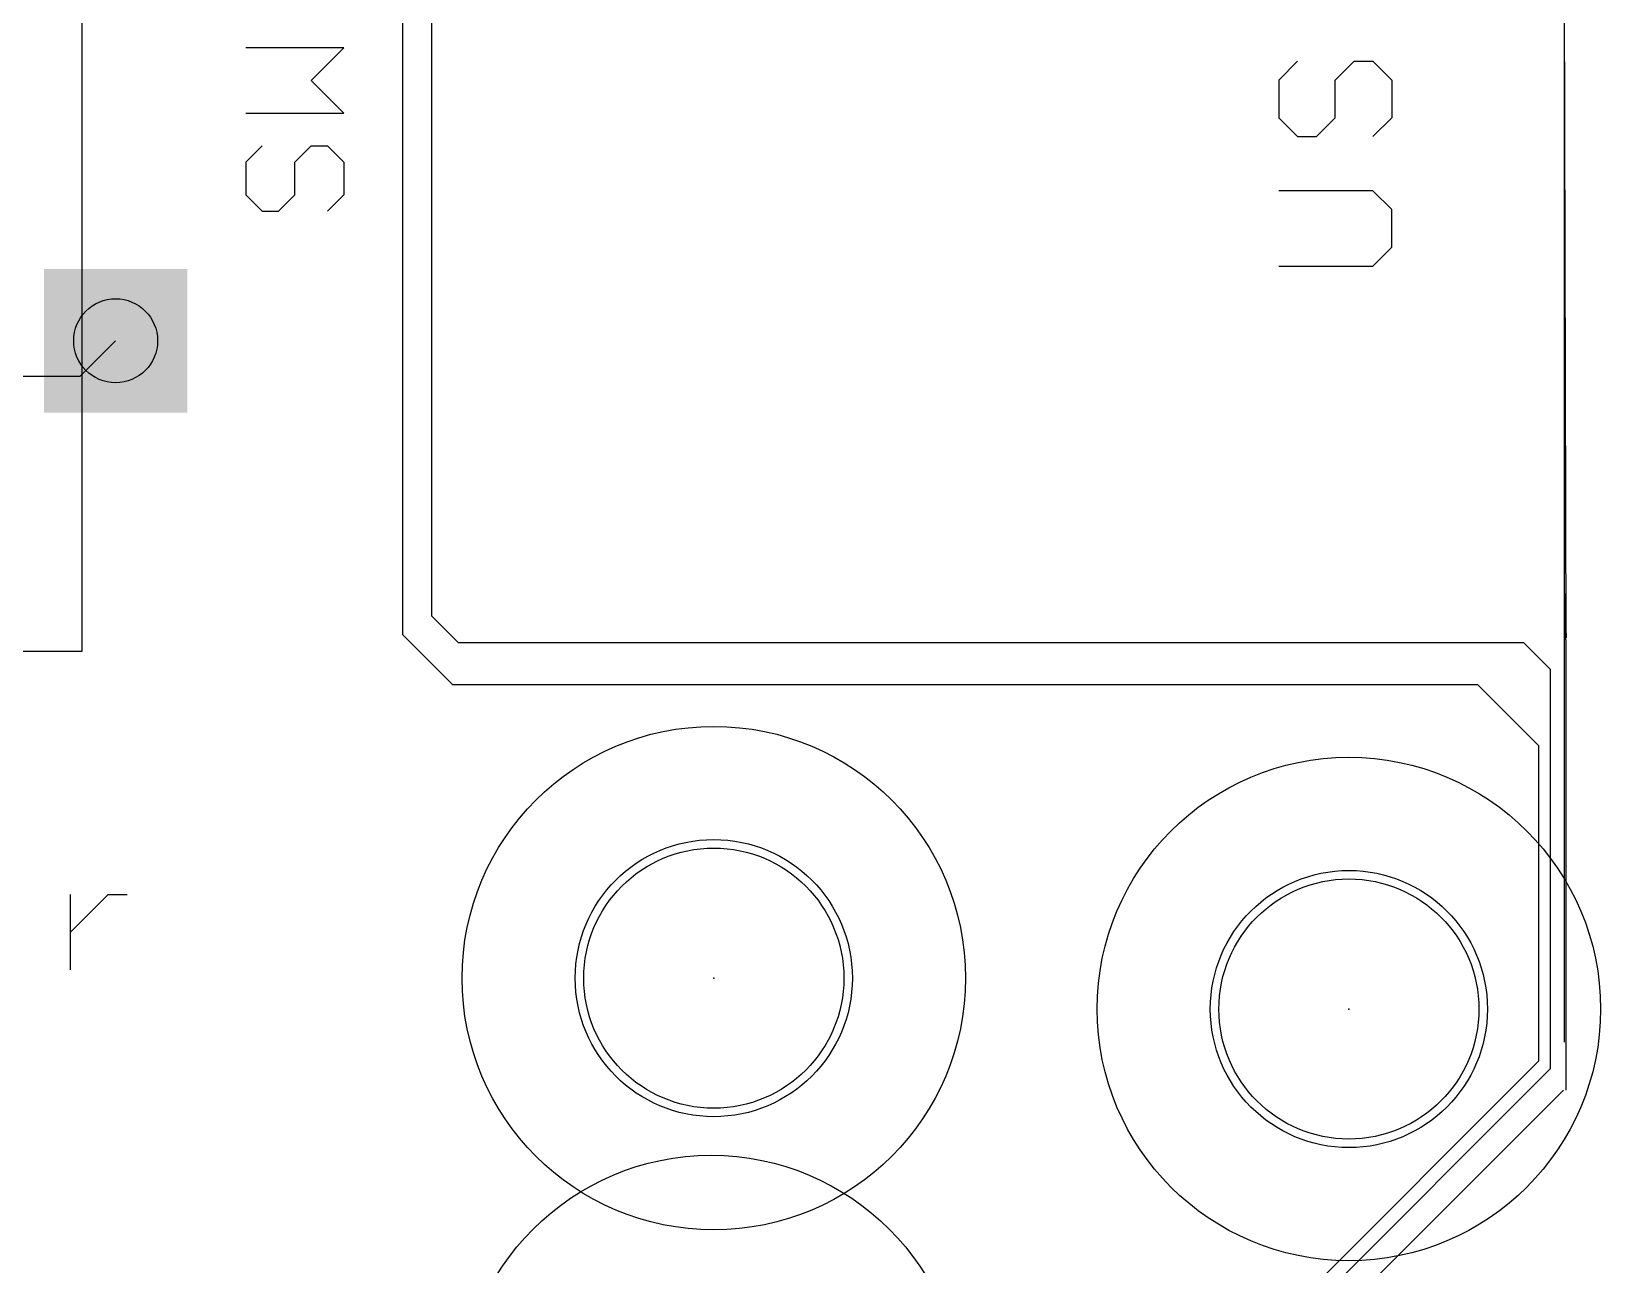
# Model space of a CAD drawing. Extents: x 103 to 286, y -140 to -65.
# Drawn here: x 267.33 to 286.03, y -123.94 to -109.24 of the extents above; entities that cross this region are included whole.
import ezdxf

# ---------------------------------------------------------------- set-up
doc = ezdxf.new("R2010")
doc.units = 0
for name, color, linetype in [('1', 82, 'CONTINUOUS'), ('16', 175, 'CONTINUOUS'), ('17', 2, 'CONTINUOUS'), ('20', 7, 'CONTINUOUS'), ('21', 253, 'CONTINUOUS'), ('23', 7, 'CONTINUOUS'), ('25', 253, 'CONTINUOUS'), ('29', 253, 'CONTINUOUS'), ('30', 253, 'CONTINUOUS'), ('39', 22, 'CONTINUOUS'), ('40', 175, 'CONTINUOUS'), ('44', 253, 'CONTINUOUS')]:
    doc.layers.add(name, color=color, linetype=linetype)

# ---------------------------------------------------------------- blocks, each defined once
blk = doc.blocks.new('SQUAREP')
blk.add_solid([(-0.5, -0.5), (0.5, -0.5), (-0.5, 0.5), (0.5, 0.5)])

msp = doc.modelspace()

# ---------------------------------------------------------------- linework, layer by layer
at = {"layer": '1'}
for p, q in [((271.7546, -103.4186), (271.7546, -116.4285)), ((271.7546, -116.4285), (272.349, -117.0229)), ((272.349, -117.0229), (284.5664, -117.0229)), ((284.5664, -117.0229), (285.2928, -117.7493)), ((285.2928, -117.7493), (285.2928, -121.5136)), ((285.2928, -121.5136), (267.6601, -139.1463))]:
    msp.add_line(p, q, dxfattribs=at)
at = {"layer": '16'}
for p, q in [((272.0975, -103.505), (272.0975, -116.205)), ((267.9133, -113.3475), (268.3342, -112.9265)), ((257.175, -113.3475), (267.9133, -113.3475)), ((272.0975, -116.205), (272.415, -116.5225)), ((272.415, -116.5225), (285.115, -116.5225)), ((285.115, -116.5225), (285.4325, -116.84)), ((285.4325, -116.84), (285.4325, -121.6025)), ((285.4325, -121.6025), (267.97, -139.065))]:
    msp.add_line(p, q, dxfattribs=at)
at = {"layer": '20'}
for p, q in [((285.5976, -65.659), (285.5976, -121.285)), ((285.623, -116.4666), (285.59, -103.4999)), ((285.6014, -115.9383), (285.623, -116.4666)), ((285.623, -116.5543), (285.6014, -115.9383)), ((285.623, -121.8565), (285.623, -116.5543)), ((285.5913, -121.8565), (267.843, -139.6047))]:
    msp.add_line(p, q, dxfattribs=at)
for centre in [(275.463, -120.523), (283.0322, -120.8913)]:
    msp.add_circle(centre, 1.55, dxfattribs=at)
at = {"layer": '21'}
for p, q in [((267.9343, -116.6265), (267.9343, -104.2265)), ((282.42, -109.595), (282.1954, -109.8196)), ((282.8691, -109.8196), (283.0936, -109.595)), ((283.0936, -109.595), (283.3182, -109.595)), ((283.3182, -109.595), (283.5427, -109.8196)), ((282.1954, -109.8196), (282.1954, -110.2687)), ((282.8691, -110.2687), (282.8691, -109.8196)), ((283.5427, -109.8196), (283.5427, -110.2687)), ((282.1954, -110.2687), (282.42, -110.4933)), ((282.6445, -110.4933), (282.8691, -110.2687)), ((283.5427, -110.2687), (283.3182, -110.4933)), ((282.42, -110.4933), (282.6445, -110.4933)), ((283.3182, -111.1386), (282.1954, -111.1386)), ((283.5427, -111.3632), (283.3182, -111.1386)), ((283.5427, -111.8123), (283.5427, -111.3632)), ((283.3182, -112.0369), (283.5427, -111.8123)), ((282.1954, -112.0369), (283.3182, -112.0369)), ((254.7343, -116.6265), (267.9343, -116.6265)), ((267.797, -120.4239), (267.797, -119.5257)), ((267.797, -119.9748), (268.2461, -119.5257)), ((268.2461, -119.5257), (268.4707, -119.5257))]:
    msp.add_line(p, q, dxfattribs=at)
at = {"layer": '23'}
for p in [(275.463, -120.523), (283.0322, -120.8913)]:
    msp.add_point(p, dxfattribs=at)
at = {"layer": '25'}
for p, q in [((271.0534, -109.4349), (269.8841, -109.4349)), ((270.6637, -109.8247), (271.0534, -109.4349)), ((271.0534, -110.2145), (270.6637, -109.8247)), ((269.8841, -110.2145), (271.0534, -110.2145)), ((270.079, -110.6043), (269.8841, -110.7992)), ((270.4688, -110.7992), (270.6637, -110.6043)), ((270.6637, -110.6043), (270.8586, -110.6043)), ((270.8586, -110.6043), (271.0534, -110.7992)), ((269.8841, -110.7992), (269.8841, -111.189)), ((270.4688, -111.189), (270.4688, -110.7992)), ((271.0534, -110.7992), (271.0534, -111.189)), ((269.8841, -111.189), (270.079, -111.3839)), ((270.2739, -111.3839), (270.4688, -111.189)), ((271.0534, -111.189), (270.8586, -111.3839)), ((270.079, -111.3839), (270.2739, -111.3839))]:
    msp.add_line(p, q, dxfattribs=at)
at = {"layer": '29'}
for centre in [(275.463, -120.523), (283.0322, -120.8913)]:
    msp.add_circle(centre, 1.6516, dxfattribs=at)
at = {"layer": '30'}
for centre in [(275.463, -120.523), (283.0322, -120.8913)]:
    msp.add_circle(centre, 1.6516, dxfattribs=at)
at = {"layer": '39'}
for centre in [(275.463, -120.523), (283.0322, -120.8913), (275.4313, -125.6348)]:
    msp.add_circle(centre, 3, dxfattribs=at)
at = {"layer": '40'}
for centre in [(275.463, -120.523), (283.0322, -120.8913), (275.4313, -125.6348)]:
    msp.add_circle(centre, 3, dxfattribs=at)
at = {"layer": '44'}
msp.add_circle((268.3342, -112.9265), 0.5, dxfattribs=at)

# ---------------------------------------------------------------- block references
at = {"layer": '17', "xscale": 1.508, "yscale": 1.508, "rotation": 270}
msp.add_blockref('SQUAREP', (268.3342, -112.9265), dxfattribs=at)
msp.add_blockref('SQUAREP', (268.3342, -112.9265), dxfattribs=at)
at = {"layer": '29', "xscale": 1.7112, "yscale": 1.7112, "rotation": 270}
msp.add_blockref('SQUAREP', (268.3342, -112.9265), dxfattribs=at)
at = {"layer": '30', "xscale": 1.7112, "yscale": 1.7112, "rotation": 270}
msp.add_blockref('SQUAREP', (268.3342, -112.9265), dxfattribs=at)

doc.saveas('drawing.dxf')
